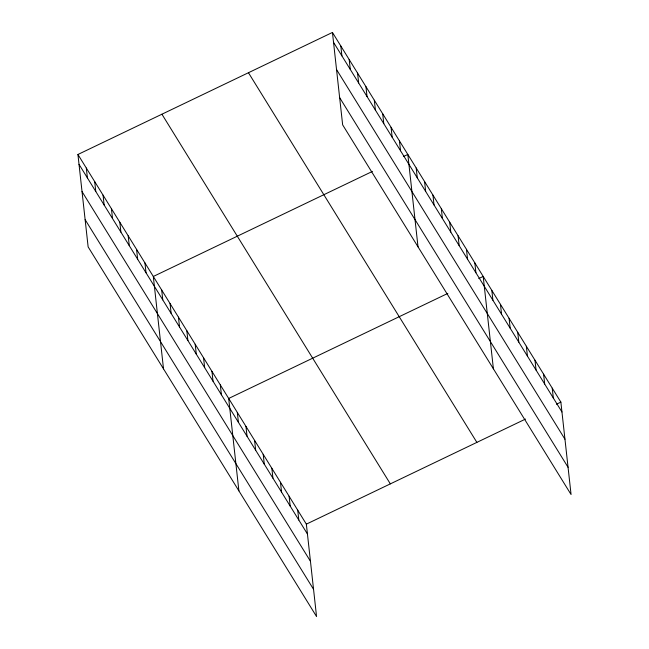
<?xml version="1.0" encoding="UTF-8"?>
<svg xmlns="http://www.w3.org/2000/svg" width="649" height="649" viewBox="0 0 649 649"><rect width="100%" height="100%" fill="white"/><g stroke="black" fill="none" stroke-linecap="round" stroke-linejoin="round"><path stroke-width="0.97" d="M77.937 154.486L306.352 524.149L316.558 616.55L88.134 246.888L77.937 154.486L332.442 32.45L560.866 402.112L571.063 494.514L342.648 124.851L332.442 32.45M372.461 171.393L153.318 276.474L163.516 368.875M403.402 156.555L407.823 154.438L418.021 246.839M447.834 293.389L228.691 398.462L238.897 490.863M478.784 278.551L483.197 276.425L493.402 368.827M306.352 524.149L525.503 419.067M556.444 404.238L560.866 402.112M333.529 42.323L561.953 411.985M336.539 69.557L564.963 439.219M339.638 97.618L568.062 467.28M248.453 72.72L476.877 442.383M161.925 114.216L390.341 483.878M79.024 164.351L307.448 534.022M82.034 191.593L310.449 561.255M85.133 219.646L313.548 589.316M552.234 388.151L553.321 398.024M543.602 374.181L544.698 384.054M534.979 360.219L536.066 370.092M526.347 346.258L527.434 356.123M517.715 332.288L518.811 342.161M509.092 318.326L510.179 328.191M500.46 304.357L501.547 314.23M491.828 290.395L492.916 300.268M474.825 262.877L475.912 272.742M466.453 249.321L467.54 259.194M458.072 235.765L459.168 245.638M449.7 222.209L450.787 232.082M441.32 208.654L442.415 218.526M432.948 195.106L434.035 204.97M424.576 181.55L425.663 191.423M416.196 167.994L417.283 177.867M399.443 140.882L400.538 150.755M391.071 127.334L392.158 137.199M382.699 113.778L383.786 123.651M374.319 100.222L375.406 110.095M365.947 86.666L367.034 96.539M357.567 73.11L358.662 82.983M349.194 59.562L350.282 69.427M340.814 46.006L341.909 55.871M297.729 510.187L298.816 520.052M289.097 496.217L290.184 506.09M280.465 482.256L281.561 492.12M271.842 468.286L272.929 478.159M263.21 454.324L264.297 464.197M254.578 440.355L255.674 450.228M245.955 426.393L247.042 436.266M237.323 412.431L238.41 422.296M220.319 384.906L221.406 394.779M211.939 371.358L213.034 381.223M203.567 357.802L204.654 367.667M195.195 344.246L196.282 354.119M186.815 330.69L187.91 340.563M178.443 317.134L179.53 327.007M170.062 303.586L171.158 313.451M161.69 290.03L162.777 299.895M144.938 262.918L146.025 272.791M136.566 249.362L137.653 259.235M128.186 235.814L129.281 245.679M119.814 222.258L120.901 232.123M111.433 208.702L112.528 218.575M103.061 195.146L104.148 205.019M94.689 181.59L95.776 191.463M86.309 168.042L87.404 177.907"/></g></svg>
